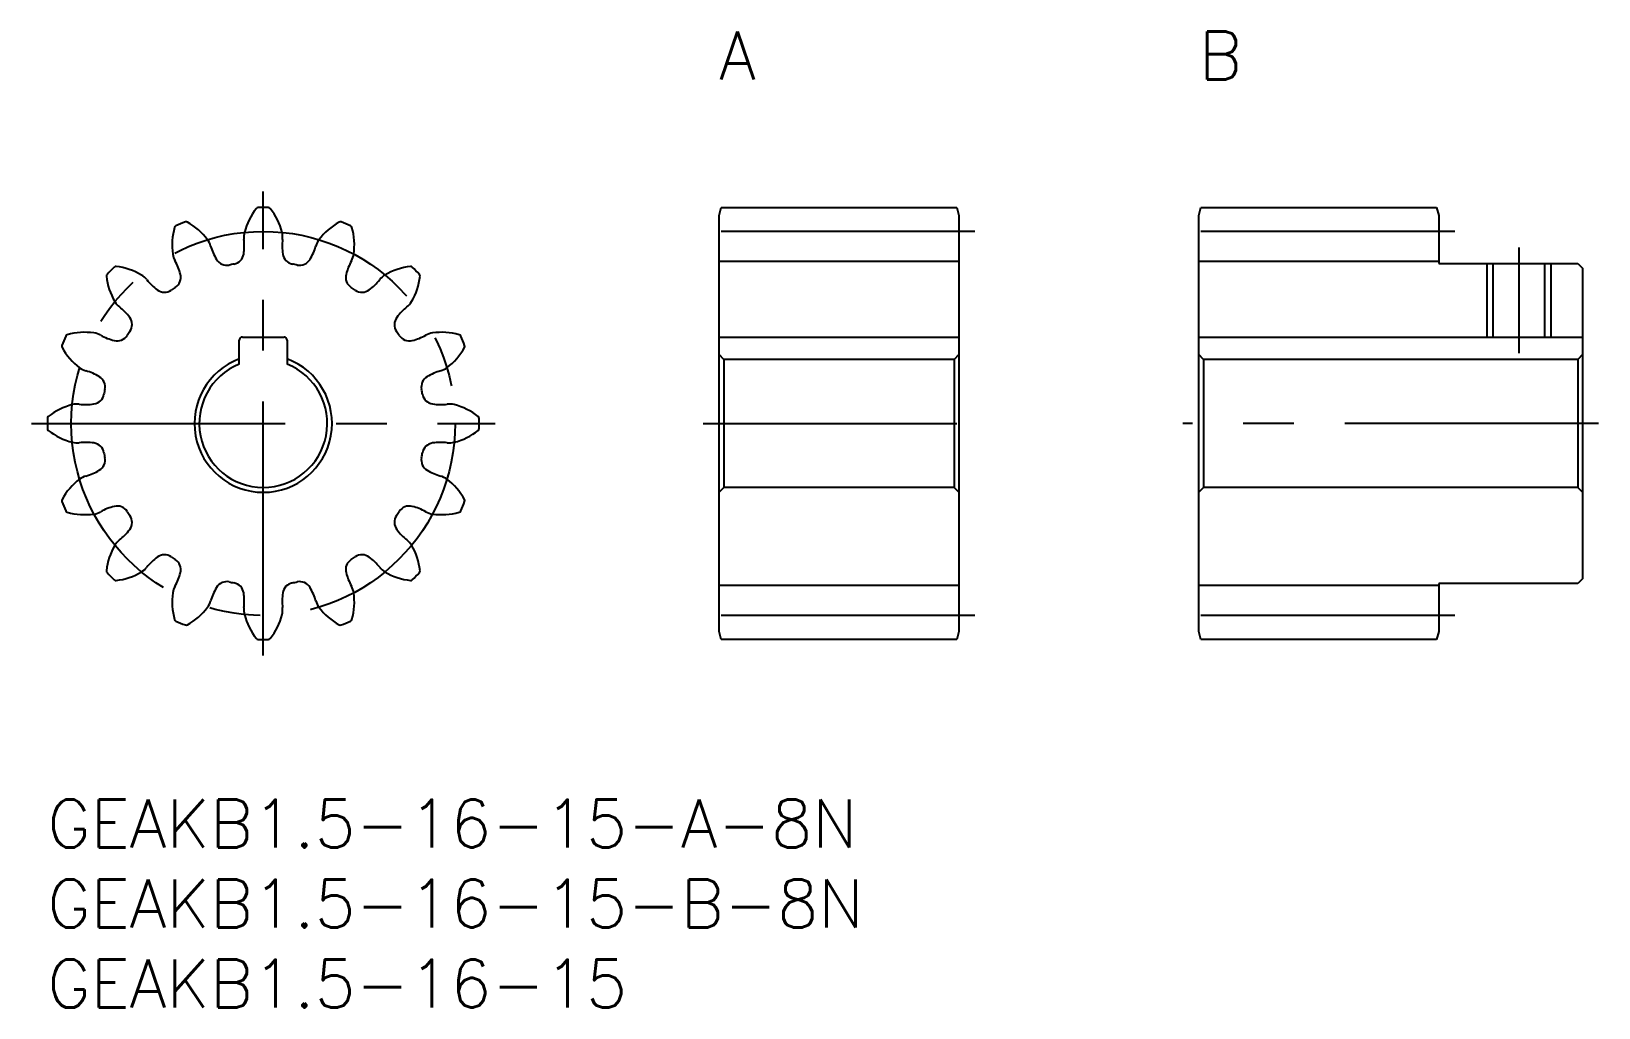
# Model space of a CAD drawing. Extents: x -1 to 97, y -13 to 48.
import ezdxf

# ---------------------------------------------------------------- set-up
doc = ezdxf.new("R2010")
doc.units = 0
doc.header["$LTSCALE"] = 0.5
doc.linetypes.add('CENTER', pattern=[50.8, 31.75, -6.35, 6.35, -6.35])
for name, color, linetype in [('MSM_CENTER', 1, 'CENTER'), ('MSM_CONTINUOUS', 7, 'CONTINUOUS'), ('MSM_NARROW', 5, 'CONTINUOUS'), ('MSM_PART_NUMBER', 7, 'CONTINUOUS')]:
    doc.layers.add(name, color=color, linetype=linetype)
doc.styles.get("Standard").update_dxf_attribs({"font": 'txt.shx', "height": 1, "bigfont": 'bigfont.shx'})

# ---------------------------------------------------------------- blocks, each defined once
blk = doc.blocks.new('*U3')
at = {"layer": 'MSM_PART_NUMBER'}
blk.add_text('GEAKB1.5-16-15-A-8N', height=3, dxfattribs=at).set_placement((0, -3))
blk = doc.blocks.new('*U4')
at = {"layer": 'MSM_PART_NUMBER'}
blk.add_text('GEAKB1.5-16-15-B-8N', height=3, dxfattribs=at).set_placement((0, -8))
blk = doc.blocks.new('*U5')
at = {"layer": 'MSM_PART_NUMBER'}
blk.add_text('GEAKB1.5-16-15', height=3, dxfattribs=at).set_placement((0, -13))
blk = doc.blocks.new('*U6')
at = {"layer": 'MSM_PART_NUMBER'}
blk.add_text('A', height=3, dxfattribs=at).set_placement((42, 45))
blk = doc.blocks.new('*U7')
at = {"layer": 'MSM_PART_NUMBER'}
blk.add_text('B', height=3, dxfattribs=at).set_placement((72, 45))

msp = doc.modelspace()

# ---------------------------------------------------------------- linework, layer by layer
at = {"layer": 'MSM_CENTER'}
for p, q in [((13.5, 9), (13.5, 38)), ((58, 35.5), (41, 35.5)), ((88, 35.5), (71, 35.5)), ((92, 34.5), (92, 27.9)), ((-1, 23.5), (28, 23.5)), ((41, 23.5), (58, 23.5)), ((97, 23.5), (71, 23.5)), ((58, 11.5), (41, 11.5)), ((88, 11.5), (71, 11.5))]:
    msp.add_line(p, q, dxfattribs=at)
msp.add_circle((13.5, 23.5), 12, dxfattribs=at)
at = {"layer": 'MSM_CONTINUOUS'}
for p, q in [((42, 36.5), (42.134, 37)), ((42, 10.5), (42, 36.5)), ((42.134, 37), (56.866, 37)), ((56.866, 37), (57, 36.5)), ((57, 36.5), (57, 10.5)), ((72, 36.5), (72.134, 37)), ((72, 10.5), (72, 36.5)), ((72.134, 37), (86.866, 37)), ((86.866, 37), (87, 36.5)), ((87, 36.5), (87, 33.5)), ((57, 33.625), (42, 33.625)), ((87, 33.625), (72, 33.625)), ((87, 33.5), (95.7, 33.5)), ((90.379, 33.5), (90.379, 28.9)), ((93.621, 33.5), (93.621, 28.9)), ((95.7, 33.5), (96, 33.2)), ((96, 33.2), (96, 13.8)), ((12, 27.208), (12, 28.7)), ((12.2, 28.9), (14.8, 28.9)), ((15, 28.7), (15, 27.208)), ((42, 28.9), (57, 28.9)), ((72, 28.9), (96, 28.9)), ((42.3, 27.5), (42, 27.8)), ((42.3, 27.5), (42.3, 19.5)), ((56.7, 27.5), (42.3, 27.5)), ((57, 27.8), (56.7, 27.5)), ((56.7, 27.5), (56.7, 19.5)), ((72.3, 27.5), (72, 27.8)), ((72.3, 27.5), (72.3, 19.5)), ((95.7, 27.5), (72.3, 27.5)), ((96, 27.8), (95.7, 27.5)), ((95.7, 27.5), (95.7, 19.5)), ((42.3, 19.5), (42, 19.2)), ((56.7, 19.5), (42.3, 19.5)), ((57, 19.2), (56.7, 19.5)), ((72.3, 19.5), (72, 19.2)), ((95.7, 19.5), (72.3, 19.5)), ((96, 19.2), (95.7, 19.5)), ((96, 13.8), (95.7, 13.5)), ((57, 13.375), (42, 13.375)), ((87, 13.375), (72, 13.375)), ((87, 13.5), (87, 10.5)), ((95.7, 13.5), (87, 13.5)), ((42.134, 10), (42, 10.5)), ((56.866, 10), (42.134, 10)), ((57, 10.5), (56.866, 10)), ((72.134, 10), (72, 10.5)), ((86.866, 10), (72.134, 10)), ((87, 10.5), (86.866, 10))]:
    msp.add_line(p, q, dxfattribs=at)
for centre, radius, start, end in [((16.199, 34.449), 4, 141.49096, 165.625), ((13.186, 36.846), 0.15, 91.3482, 141.49096), ((13.5, 23.5), 13.5, 88.6518, 91.3482), ((13.814, 36.846), 0.15, 38.50906, 88.6518), ((10.801, 34.449), 4, 14.375, 38.50904), ((11.803, 34.648), 4, 163.99096, 188.125), ((8.102, 35.71), 0.15, 113.8482, 163.99095), ((13.5, 23.5), 13.5, 111.1518, 113.8482), ((8.683, 35.951), 0.15, 61.00904, 111.15181), ((6.817, 32.583), 4, 36.875, 61.00904), ((13.5, 35.141), 1.214, 165.625, 186.53571), ((13.5, 35.141), 1.214, 353.46429, 14.375), ((20.183, 32.583), 4, 118.99096, 143.125), ((18.317, 35.951), 0.15, 68.8482, 118.99095), ((13.5, 23.5), 13.5, 66.1518, 68.8482), ((18.898, 35.71), 0.15, 16.00906, 66.1518), ((15.197, 34.648), 4, 351.875, 16.00904), ((9.045, 34.255), 1.214, 15.96429, 36.875), ((13.631, 35.567), 3.556, 195.97785, 210.74219), ((8.761, 34.599), 3.556, 351.75781, 6.52215), ((18.239, 34.599), 3.556, 173.47785, 188.24219), ((13.369, 35.567), 3.556, 329.25781, 344.02215), ((17.955, 34.255), 1.214, 143.125, 164.03571), ((9.045, 34.255), 1.214, 188.125, 209.03571), ((4.875, 31.94), 3.556, 14.25781, 29.02215), ((11.22, 34.133), 0.75, 210.74218, 282.10453), ((13.5, 23.5), 10.125, 100.39545, 102.10455), ((11.538, 34.196), 0.75, 280.39545, 351.75782), ((15.462, 34.196), 0.75, 188.24218, 259.60453), ((13.5, 23.5), 10.125, 77.89545, 79.60455), ((15.78, 34.133), 0.75, 257.89546, 329.25782), ((22.125, 31.94), 3.556, 150.97785, 165.74219), ((17.955, 34.255), 1.214, 330.96429, 351.875), ((3.841, 32.715), 0.15, 136.3482, 186.49095), ((7.666, 33.15), 4, 186.49096, 210.625), ((13.5, 23.5), 13.5, 133.6518, 136.3482), ((4.285, 33.159), 0.15, 83.50906, 133.6518), ((3.85, 29.334), 4, 59.375, 83.50904), ((5.269, 31.731), 1.214, 38.46429, 59.375), ((9.003, 34.699), 3.556, 218.47785, 233.24219), ((7.594, 32.631), 0.75, 302.89545, 14.25782), ((19.406, 32.631), 0.75, 165.74218, 237.10455), ((17.997, 34.699), 3.556, 306.75781, 321.52215), ((21.731, 31.731), 1.214, 120.625, 141.53571), ((23.15, 29.334), 4, 96.49096, 120.625), ((22.715, 33.159), 0.15, 46.3482, 96.49096), ((19.334, 33.15), 4, 329.375, 353.50904), ((13.5, 23.5), 13.5, 43.6518, 46.3482), ((23.159, 32.715), 0.15, 353.50906, 43.6518), ((7.324, 32.451), 0.75, 233.24218, 304.60455), ((13.5, 23.5), 10.125, 122.89545, 124.60455), ((13.5, 23.5), 10.125, 55.39545, 57.10455), ((19.676, 32.451), 0.75, 235.39546, 306.75782), ((5.269, 31.731), 1.214, 210.625, 231.53571), ((2.301, 27.997), 3.556, 36.75781, 51.52215), ((24.699, 27.997), 3.556, 128.47785, 143.24219), ((21.731, 31.731), 1.214, 308.46429, 329.375), ((4.549, 29.676), 0.75, 325.39545, 36.75782), ((22.451, 29.676), 0.75, 143.24218, 214.60455), ((13.5, 23.5), 13.5, 156.1518, 158.8482), ((1.29, 28.898), 0.15, 106.00906, 156.1518), ((2.352, 25.197), 4, 81.875, 106.00904), ((2.745, 27.955), 1.214, 60.96429, 81.875), ((5.06, 32.125), 3.556, 240.97785, 255.74219), ((4.369, 29.406), 0.75, 255.74218, 327.10456), ((13.5, 23.5), 10.125, 145.39545, 147.10454), ((12.2, 28.7), 0.2, 90, 180), ((14.8, 28.7), 0.2, 0, 90), ((13.5, 23.5), 10.125, 32.89545, 34.60455), ((22.631, 29.406), 0.75, 212.89546, 284.25782), ((21.94, 32.125), 3.556, 284.25781, 299.02215), ((24.255, 27.955), 1.214, 98.125, 119.03571), ((24.648, 25.197), 4, 73.99096, 98.125), ((25.71, 28.898), 0.15, 23.8482, 73.99096), ((13.5, 23.5), 13.5, 21.1518, 23.8482), ((1.049, 28.317), 0.15, 158.8482, 208.99095), ((4.417, 30.183), 4, 208.99096, 233.125), ((13.5, 23.5), 4.3, 110.41621, 69.58379), ((22.583, 30.183), 4, 306.875, 331.00904), ((25.951, 28.317), 0.15, 331.00904, 21.1518), ((2.745, 27.955), 1.214, 233.125, 254.03571), ((1.433, 23.369), 3.556, 59.25781, 74.02215), ((13.5, 23.5), 4, 112.02431, 67.97569), ((25.567, 23.369), 3.556, 105.97785, 120.74219), ((24.255, 27.955), 1.214, 285.96429, 306.875), ((2.867, 25.78), 0.75, 347.89545, 59.25782), ((13.5, 23.5), 10.125, 167.89545, 169.60455), ((24.133, 25.78), 0.75, 120.74218, 192.10455), ((13.5, 23.5), 10.125, 10.39545, 12.10455), ((2.551, 20.801), 4, 104.375, 128.50904), ((1.859, 23.5), 1.214, 83.46429, 104.375), ((2.401, 28.239), 3.556, 263.47785, 278.24219), ((2.804, 25.462), 0.75, 278.24218, 349.60455), ((24.196, 25.462), 0.75, 190.39546, 261.75782), ((24.599, 28.239), 3.556, 261.75781, 276.52215), ((25.141, 23.5), 1.214, 75.625, 96.53571), ((24.449, 20.801), 4, 51.49096, 75.625), ((13.5, 23.5), 13.5, 178.6518, 181.3482), ((0.154, 23.814), 0.15, 128.50904, 178.6518), ((26.846, 23.814), 0.15, 1.3482, 51.49096), ((13.5, 23.5), 13.5, 358.6518, 1.3482), ((0.154, 23.186), 0.15, 181.3482, 231.49095), ((2.551, 26.199), 4, 231.49096, 255.625), ((24.449, 26.199), 4, 284.375, 308.50904), ((26.846, 23.186), 0.15, 308.50906, 358.6518), ((1.859, 23.5), 1.214, 255.625, 276.53571), ((2.401, 18.761), 3.556, 81.75781, 96.52215), ((2.804, 21.538), 0.75, 10.39545, 81.75782), ((13.5, 23.5), 10.125, 190.39546, 192.10455), ((13.5, 23.5), 10.125, 347.89545, 349.60455), ((24.196, 21.538), 0.75, 98.24218, 169.60455), ((24.599, 18.761), 3.556, 83.47785, 98.24219), ((25.141, 23.5), 1.214, 263.46429, 284.375), ((2.867, 21.22), 0.75, 300.74218, 12.10455), ((24.133, 21.22), 0.75, 167.89546, 239.25782), ((4.417, 16.817), 4, 126.875, 151.00904), ((2.745, 19.045), 1.214, 105.96429, 126.875), ((1.433, 23.631), 3.556, 285.97785, 300.74219), ((25.567, 23.631), 3.556, 239.25781, 254.02215), ((24.255, 19.045), 1.214, 53.125, 74.03571), ((22.583, 16.817), 4, 28.99096, 53.125), ((1.049, 18.683), 0.15, 151.00904, 201.1518), ((13.5, 23.5), 13.5, 201.1518, 203.8482), ((13.5, 23.5), 13.5, 336.1518, 338.8482), ((25.951, 18.683), 0.15, 338.8482, 28.99096), ((1.29, 18.102), 0.15, 203.8482, 253.99095), ((2.352, 21.803), 4, 253.99096, 278.125), ((2.745, 19.045), 1.214, 278.125, 299.03571), ((5.06, 14.875), 3.556, 104.25781, 119.02215), ((4.369, 17.594), 0.75, 32.89546, 104.25782), ((13.5, 23.5), 10.125, 212.89545, 214.60455), ((4.549, 17.324), 0.75, 323.24218, 34.60455), ((22.451, 17.324), 0.75, 145.39546, 216.75782), ((13.5, 23.5), 10.125, 325.39545, 327.10455), ((22.631, 17.594), 0.75, 75.74218, 147.10455), ((21.94, 14.875), 3.556, 60.97785, 75.74219), ((24.255, 19.045), 1.214, 240.96429, 261.875), ((24.648, 21.803), 4, 261.875, 286.00904), ((25.71, 18.102), 0.15, 286.00904, 336.1518), ((2.301, 19.003), 3.556, 308.47785, 323.24219), ((24.699, 19.003), 3.556, 216.75781, 231.52215), ((7.666, 13.85), 4, 149.375, 173.50904), ((5.269, 15.269), 1.214, 128.46429, 149.375), ((21.731, 15.269), 1.214, 30.625, 51.53571), ((19.334, 13.85), 4, 6.49096, 30.625), ((9.003, 12.301), 3.556, 126.75781, 141.52215), ((7.324, 14.549), 0.75, 55.39546, 126.75782), ((13.5, 23.5), 10.125, 235.39545, 237.10455), ((7.594, 14.369), 0.75, 345.74218, 57.10455), ((19.406, 14.369), 0.75, 122.89546, 194.25782), ((13.5, 23.5), 10.125, 302.89545, 304.60455), ((19.676, 14.549), 0.75, 53.24218, 124.60455), ((17.997, 12.301), 3.556, 38.47785, 53.24219), ((3.841, 14.285), 0.15, 173.50906, 223.6518), ((13.5, 23.5), 13.5, 223.6518, 226.3482), ((4.285, 13.841), 0.15, 226.3482, 276.49095), ((3.85, 17.666), 4, 276.49096, 300.625), ((5.269, 15.269), 1.214, 300.625, 321.53571), ((4.875, 15.06), 3.556, 330.97785, 345.74219), ((22.125, 15.06), 3.556, 194.25781, 209.02215), ((21.731, 15.269), 1.214, 218.46429, 239.375), ((23.15, 17.666), 4, 239.375, 263.50904), ((22.715, 13.841), 0.15, 263.50906, 313.6518), ((13.5, 23.5), 13.5, 313.6518, 316.3482), ((23.159, 14.285), 0.15, 316.3482, 6.49095), ((11.803, 12.352), 4, 171.875, 196.00904), ((9.045, 12.745), 1.214, 150.96429, 171.875), ((13.631, 11.433), 3.556, 149.25781, 164.02215), ((11.22, 12.867), 0.75, 77.89546, 149.25782), ((13.5, 23.5), 10.125, 257.89545, 259.60455), ((11.538, 12.804), 0.75, 8.24218, 79.60455), ((8.761, 12.401), 3.556, 353.47785, 8.24219), ((18.239, 12.401), 3.556, 171.75781, 186.52215), ((15.462, 12.804), 0.75, 100.39546, 171.75782), ((13.5, 23.5), 10.125, 280.39545, 282.10455), ((15.78, 12.867), 0.75, 30.74218, 102.10455), ((13.369, 11.433), 3.556, 15.97785, 30.74219), ((17.955, 12.745), 1.214, 8.125, 29.03571), ((15.197, 12.352), 4, 343.99096, 8.125), ((6.817, 14.417), 4, 298.99096, 323.125), ((9.045, 12.745), 1.214, 323.125, 344.03571), ((13.5, 11.859), 1.214, 173.46429, 194.375), ((13.5, 11.859), 1.214, 345.625, 6.53571), ((17.955, 12.745), 1.214, 195.96429, 216.875), ((20.183, 14.417), 4, 216.875, 241.00904), ((8.102, 11.29), 0.15, 196.00906, 246.1518), ((13.5, 23.5), 13.5, 246.1518, 248.8482), ((8.683, 11.049), 0.15, 248.8482, 298.99095), ((16.199, 12.551), 4, 194.375, 218.50904), ((10.801, 12.551), 4, 321.49096, 345.625), ((18.317, 11.049), 0.15, 241.00904, 291.1518), ((13.5, 23.5), 13.5, 291.1518, 293.8482), ((18.898, 11.29), 0.15, 293.8482, 343.99095), ((13.186, 10.154), 0.15, 218.50904, 268.6518), ((13.5, 23.5), 13.5, 268.6518, 271.3482), ((13.814, 10.154), 0.15, 271.3482, 321.49096)]:
    msp.add_arc(centre, radius, start, end, dxfattribs=at)
at = {"layer": 'MSM_NARROW'}
for p, q in [((90, 33.5), (90, 28.9)), ((94, 33.5), (94, 28.9))]:
    msp.add_line(p, q, dxfattribs=at)

# ---------------------------------------------------------------- block references
at = {"layer": 'MSM_CONTINUOUS'}
for name in ['*U6', '*U7', '*U3', '*U4', '*U5']:
    msp.add_blockref(name, (0, 0), dxfattribs=at)

doc.saveas('drawing.dxf')
